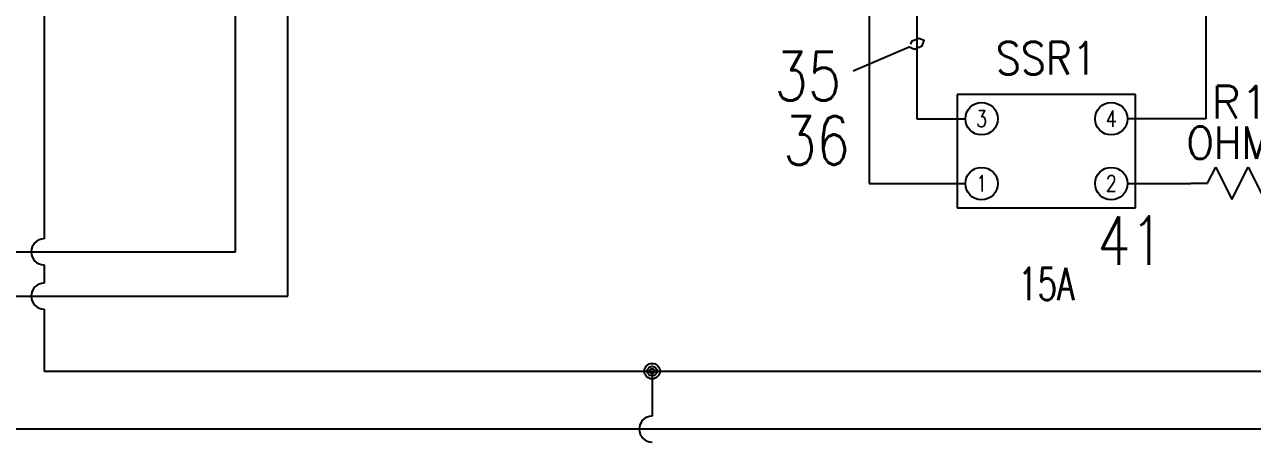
# Model space of a CAD drawing. Header units: millimetres. Extents: x 123.5 to 144.3, y 105.4 to 121.6.
# Drawn here: x 128.115 to 132.851, y 112.873 to 114.474 of the extents above; entities that cross this region are included whole.
import ezdxf
from ezdxf.enums import TextEntityAlignment as Align

# ---------------------------------------------------------------- set-up
doc = ezdxf.new("R2010")
doc.units = ezdxf.units.MM
for name, color, linetype in [('DESC', 250, 'Continuous'), ('MISC', 7, 'Continuous'), ('SYMS', 7, 'Continuous'), ('TAGS', 250, 'Continuous'), ('TERMS', 250, 'Continuous'), ('WIREFIXED', 7, 'Continuous'), ('WIRES', 7, 'Continuous')]:
    doc.layers.add(name, color=color, linetype=linetype)
doc.styles.add('WD', font='romans.shx')

# ---------------------------------------------------------------- blocks, each defined once
blk = doc.blocks.new('HDV1TFL')
for p, q in [((0.3438, 0.3438), (-0.3438, 0.3438)), ((-0.3438, 0.3438), (-0.3438, -0.0938)), ((0.3438, -0.0938), (0.3438, 0.3438)), ((-0.3438, -0.0938), (0.3438, -0.0938))]:
    blk.add_line(p, q)
for centre in [(-0.25, 0.25), (0.25, 0.25), (-0.25, 0), (0.25, 0)]:
    blk.add_circle(centre, 0.0625)
at = {"style": 'WD'}
for tag, width, p in [('INST', 0.7, (0.0055, 0.747)), ('LOC', 0.7, (0.0055, 0.5774)), ('TAG1', 0.9, (0, 0.4211)), ('RATING2', 0.7, (0, 0.0313)), ('DESC1', 0.7, (0, -0.2932)), ('DESC2', 0.7, (0, -0.4495)), ('XREF', 0.7, (0, -0.6057))]:
    blk.add_attdef(tag, text='', height=0.125, dxfattribs=dict(at, width=width)).set_placement(p, align=Align.CENTER)
at = {"style": 'WD', "flags": 9}
blk.add_attdef('FAMILY', text='', height=0.01, dxfattribs=at).set_placement((-0.0053, 0.3886), align=Align.CENTER)
at = {"linetype": 'Continuous', "style": 'WD', "flags": 1}
for tag, p in [('CAT', (0, 0.3781)), ('MFG', (0, 0.3592))]:
    blk.add_attdef(tag, text='', height=0.01, dxfattribs=at).set_placement(p, align=Align.MIDDLE)
at = {"linetype": 'Continuous', "style": 'WD', "flags": 9}
blk.add_attdef('ASSYCODE', text='', height=0.01, dxfattribs=at).set_placement((0, 0.3281), align=Align.CENTER)
at = {"style": 'WD', "flags": 1}
for tag, p in [('X2TERM03', (-0.25, 0.3125)), ('X2TERM04', (0.25, 0.3125)), ('X4TERM03', (-0.3125, 0.25)), ('X1TERM04', (0.3125, 0.25)), ('X4TERM01', (-0.3125, 0)), ('X1TERM02', (0.3125, 0)), ('X8TERM01', (-0.25, -0.0625)), ('X8TERM02', (0.25, -0.0625))]:
    blk.add_attdef(tag, p, '', height=0.0125, dxfattribs=at)
at = {"style": 'WD', "width": 0.7}
blk.add_attdef('RATING1', text='', height=0.125, dxfattribs=at).set_placement((0, 0.25), align=Align.MIDDLE)
at = {"linetype": 'Continuous', "style": 'WD', "width": 0.8, "flags": 8}
for tag, p in [('TERM03', (-0.25, 0.25)), ('TERM04', (0.25, 0.25)), ('TERM01', (-0.25, 0)), ('TERM02', (0.25, 0))]:
    blk.add_attdef(tag, text='', height=0.0625, dxfattribs=at).set_placement(p, align=Align.MIDDLE)
blk = doc.blocks.new('HRE1')
for p, q in [((-0.125, 0), (-0.0938, 0.0625)), ((-0.0938, 0.0625), (-0.0312, -0.0625)), ((-0.0312, -0.0625), (0.0312, 0.0625)), ((0.0312, 0.0625), (0.0938, -0.0625)), ((0.0938, -0.0625), (0.125, 0))]:
    blk.add_line(p, q)
at = {"style": 'WD'}
for tag, width, p in [('INST', 0.7, (0, 0.8883)), ('LOC', 0.7, (0, 0.7187)), ('DESC1', 0.7, (0, 0.5625)), ('DESC2', 0.7, (0, 0.4062)), ('RATING1', 0.9, (0.0055, 0.0938))]:
    blk.add_attdef(tag, text='', height=0.125, dxfattribs=dict(at, width=width)).set_placement(p, align=Align.CENTER)
blk.add_attdef('TAG1', text='', height=0.125, dxfattribs=at).set_placement((0, 0.25), align=Align.CENTER)
for tag, p, height, flags in [('FAMILY', (0.2047, 0.1523), 0.01, 9), ('X4TERM01', (-0.125, 0), 0.0125, 1), ('X1TERM02', (0.125, 0), 0.0125, 1)]:
    blk.add_attdef(tag, p, '', height=height, dxfattribs=dict(at, flags=flags))
at = {"linetype": 'Continuous', "style": 'WD', "flags": 9}
for tag, p in [('MFG', (0.2278, 0.0887)), ('CAT', (0.2297, 0.1082)), ('ASSYCODE', (0.2188, 0.0625))]:
    blk.add_attdef(tag, text='', height=0.01, dxfattribs=at).set_placement(p, align=Align.CENTER)
at = {"linetype": 'Continuous', "style": 'WD', "flags": 8}
blk.add_attdef('TERM01', text='', height=0.125, dxfattribs=at).set_placement((-0.2188, -0.0314), align=Align.TOP_RIGHT)
blk.add_attdef('TERM02', text='', height=0.125, dxfattribs=at).set_placement((0.2188, -0.0314), align=Align.TOP_LEFT)
at = {"style": 'WD', "width": 0.9}
blk.add_attdef('RATING2', text='', height=0.125, dxfattribs=at).set_placement((0.0055, -0.1876), align=Align.TOP_CENTER)
blk = doc.blocks.new('WDDOT')
for radius in [0.03, 0.0187, 0.00929]:
    blk.add_circle((0, 0), radius)
blk = doc.blocks.new('WD_WNV')
at = {"style": 'WD', "flags": 1}
for tag, p in [('W01USER', (-0.0625, 0.0938)), ('W02USER', (-0.0625, 0.0859)), ('W03USER', (-0.0625, 0.0781)), ('W04USER', (-0.0625, 0.0703)), ('W05USER', (-0.0625, 0.0625)), ('W06USER', (-0.0625, 0.0547)), ('W07USER', (-0.0625, 0.0469)), ('W08USER', (-0.0625, 0.0391)), ('W09USER', (-0.0625, 0.0312)), ('W10USER', (-0.0625, 0.0234))]:
    blk.add_attdef(tag, text='', height=0.005, dxfattribs=at).set_placement(p, align=Align.CENTER)
at = {"linetype": 'Continuous', "style": 'WD', "width": 0.8}
blk.add_attdef('WIRENO', text='', height=0.125, dxfattribs=at).set_placement((-0.05, 0), align=Align.MIDDLE_RIGHT)
blk = doc.blocks.new('WD_WNH')
at = {"linetype": 'Continuous', "style": 'WD', "width": 0.8}
blk.add_attdef('WIRENO', text='', height=0.125, dxfattribs=at).set_placement((0, 0.0625), align=Align.CENTER)
at = {"style": 'WD', "flags": 1}
for tag, p in [('W01USER', (0, 0.0781)), ('W02USER', (0, 0.0703)), ('W03USER', (0, 0.0625)), ('W04USER', (0, 0.0547)), ('W05USER', (0, 0.0469)), ('W06USER', (0, 0.0391)), ('W07USER', (0, 0.0312)), ('W08USER', (0, 0.0234)), ('W09USER', (0, 0.0156)), ('W10USER', (0, 0.0078))]:
    blk.add_attdef(tag, text='', height=0.005, dxfattribs=at).set_placement(p, align=Align.CENTER)

msp = doc.modelspace()

# ---------------------------------------------------------------- linework, layer by layer
at = {"layer": 'WIREFIXED'}
msp.add_lwpolyline([(131.3108, 114.2945), (131.5276, 114.3875), (131.5481, 114.3793), (131.5769, 114.3916), (131.5851, 114.4121), (131.5646, 114.4203), (131.5358, 114.408), (131.5317, 114.3978)], dxfattribs=at)
at = {"layer": 'WIRES'}
for p, q in [((132.6713, 115.7508), (132.6713, 114.1103)), ((128.1906, 115.152), (128.1906, 113.6466)), ((128.9293, 113.5966), (128.9293, 114.7178)), ((129.1306, 113.4263), (129.1306, 114.7165)), ((131.3733, 114.6924), (131.3733, 113.8603)), ((131.5563, 114.6893), (131.5563, 114.1103)), ((131.5563, 114.1103), (131.7438, 114.1103)), ((132.6713, 114.1103), (132.3688, 114.1103)), ((131.3733, 113.8603), (131.7438, 113.8603)), ((132.5496, 113.8587), (132.3688, 113.8587)), ((132.5496, 113.8601), (132.6138, 113.8601)), ((132.6138, 113.8616), (132.6781, 113.8616)), ((125.7598, 113.5966), (128.9293, 113.5966)), ((128.1906, 113.5466), (128.1906, 113.4763)), ((125.5723, 113.4263), (129.1306, 113.4263)), ((128.1906, 113.3763), (128.1906, 113.1368)), ((128.1906, 113.1368), (130.5358, 113.1368)), ((130.5358, 113.1368), (130.5358, 112.9634)), ((130.5358, 113.1368), (134.0846, 113.1368)), ((136.0448, 112.9134), (127.1411, 112.9134))]:
    msp.add_line(p, q, dxfattribs=at)
for centre in [(128.1906, 113.5966), (128.1906, 113.4263), (130.5358, 112.9134)]:
    msp.add_arc(centre, 0.05, 90, 270, dxfattribs=at)

# ---------------------------------------------------------------- block references
at = {"layer": 'SYMS'}
ref = msp.add_blockref('HDV1TFL', (132.0563, 113.8603), dxfattribs=at)
ref.add_attrib('TERM03', '3', dxfattribs={"layer": 'TERMS', "linetype": 'Continuous', "height": 0.0625, "style": 'WD', "width": 0.8, "flags": 8}).set_placement((131.8063, 114.1103), align=Align.MIDDLE)
ref.add_attrib('DESC2', '15A', dxfattribs={"layer": 'DESC', "height": 0.125, "style": 'WD', "width": 0.7}).set_placement((132.0563, 113.4108), align=Align.CENTER)
ref.add_attrib('TERM04', '4', dxfattribs={"layer": 'TERMS', "linetype": 'Continuous', "height": 0.0625, "style": 'WD', "width": 0.8, "flags": 8}).set_placement((132.3063, 114.1103), align=Align.MIDDLE)
ref.add_attrib('TERM02', '2', dxfattribs={"layer": 'TERMS', "linetype": 'Continuous', "height": 0.0625, "style": 'WD', "width": 0.8, "flags": 8}).set_placement((132.3063, 113.8603), align=Align.MIDDLE)
ref.add_attrib('TERM01', '1', dxfattribs={"layer": 'TERMS', "linetype": 'Continuous', "height": 0.0625, "style": 'WD', "width": 0.8, "flags": 8}).set_placement((131.8063, 113.8603), align=Align.MIDDLE)
ref.add_attrib('TAG1', 'SSR1', dxfattribs={"layer": 'TAGS', "height": 0.125, "style": 'WD', "width": 0.9}).set_placement((132.0563, 114.2814), align=Align.CENTER)
ref = msp.add_blockref('HRE1', (132.8031, 113.8616), dxfattribs=at)
ref.add_attrib('RATING1', 'OHMS', dxfattribs={"layer": 'MISC', "height": 0.125, "style": 'WD', "width": 0.9}).set_placement((132.8086, 113.9553), align=Align.CENTER)
ref.add_attrib('DESC1', '32 OHM', dxfattribs={"layer": 'DESC', "height": 0.125, "style": 'WD', "width": 0.7}).set_placement((133.3442, 113.937), align=Align.CENTER)
ref.add_attrib('TAG1', 'R1', dxfattribs={"layer": 'TAGS', "height": 0.125, "style": 'WD'}).set_placement((132.8031, 114.1116), align=Align.CENTER)
msp.add_blockref('WDDOT', (130.5358, 113.1368), dxfattribs=at)
at = {"layer": 'WIREFIXED'}
ref = msp.add_blockref('WD_WNV', (131.5563, 114.3998), dxfattribs=dict(at, xscale=1.5, yscale=1.5, zscale=1.5))
ref.add_attrib('WIRENOF', '35', dxfattribs={"linetype": 'Continuous', "height": 0.1875, "style": 'WD', "width": 0.8}).set_placement((131.2648, 114.2748), align=Align.MIDDLE_RIGHT)
ref = msp.add_blockref('WD_WNV', (131.3733, 114.0267), dxfattribs=dict(at, xscale=1.5, yscale=1.5, zscale=1.5))
ref.add_attrib('WIRENOF', '36', dxfattribs={"linetype": 'Continuous', "height": 0.1875, "style": 'WD', "width": 0.8}).set_placement((131.2983, 114.0267), align=Align.MIDDLE_RIGHT)
ref = msp.add_blockref('WD_WNH', (131.8812, 113.4526), dxfattribs=dict(at, xscale=1.5, yscale=1.5, zscale=1.5))
ref.add_attrib('WIRENOF', '41', dxfattribs={"linetype": 'Continuous', "height": 0.1875, "style": 'WD', "width": 0.8}).set_placement((132.3812, 113.5464), align=Align.CENTER)

doc.saveas('drawing.dxf')
